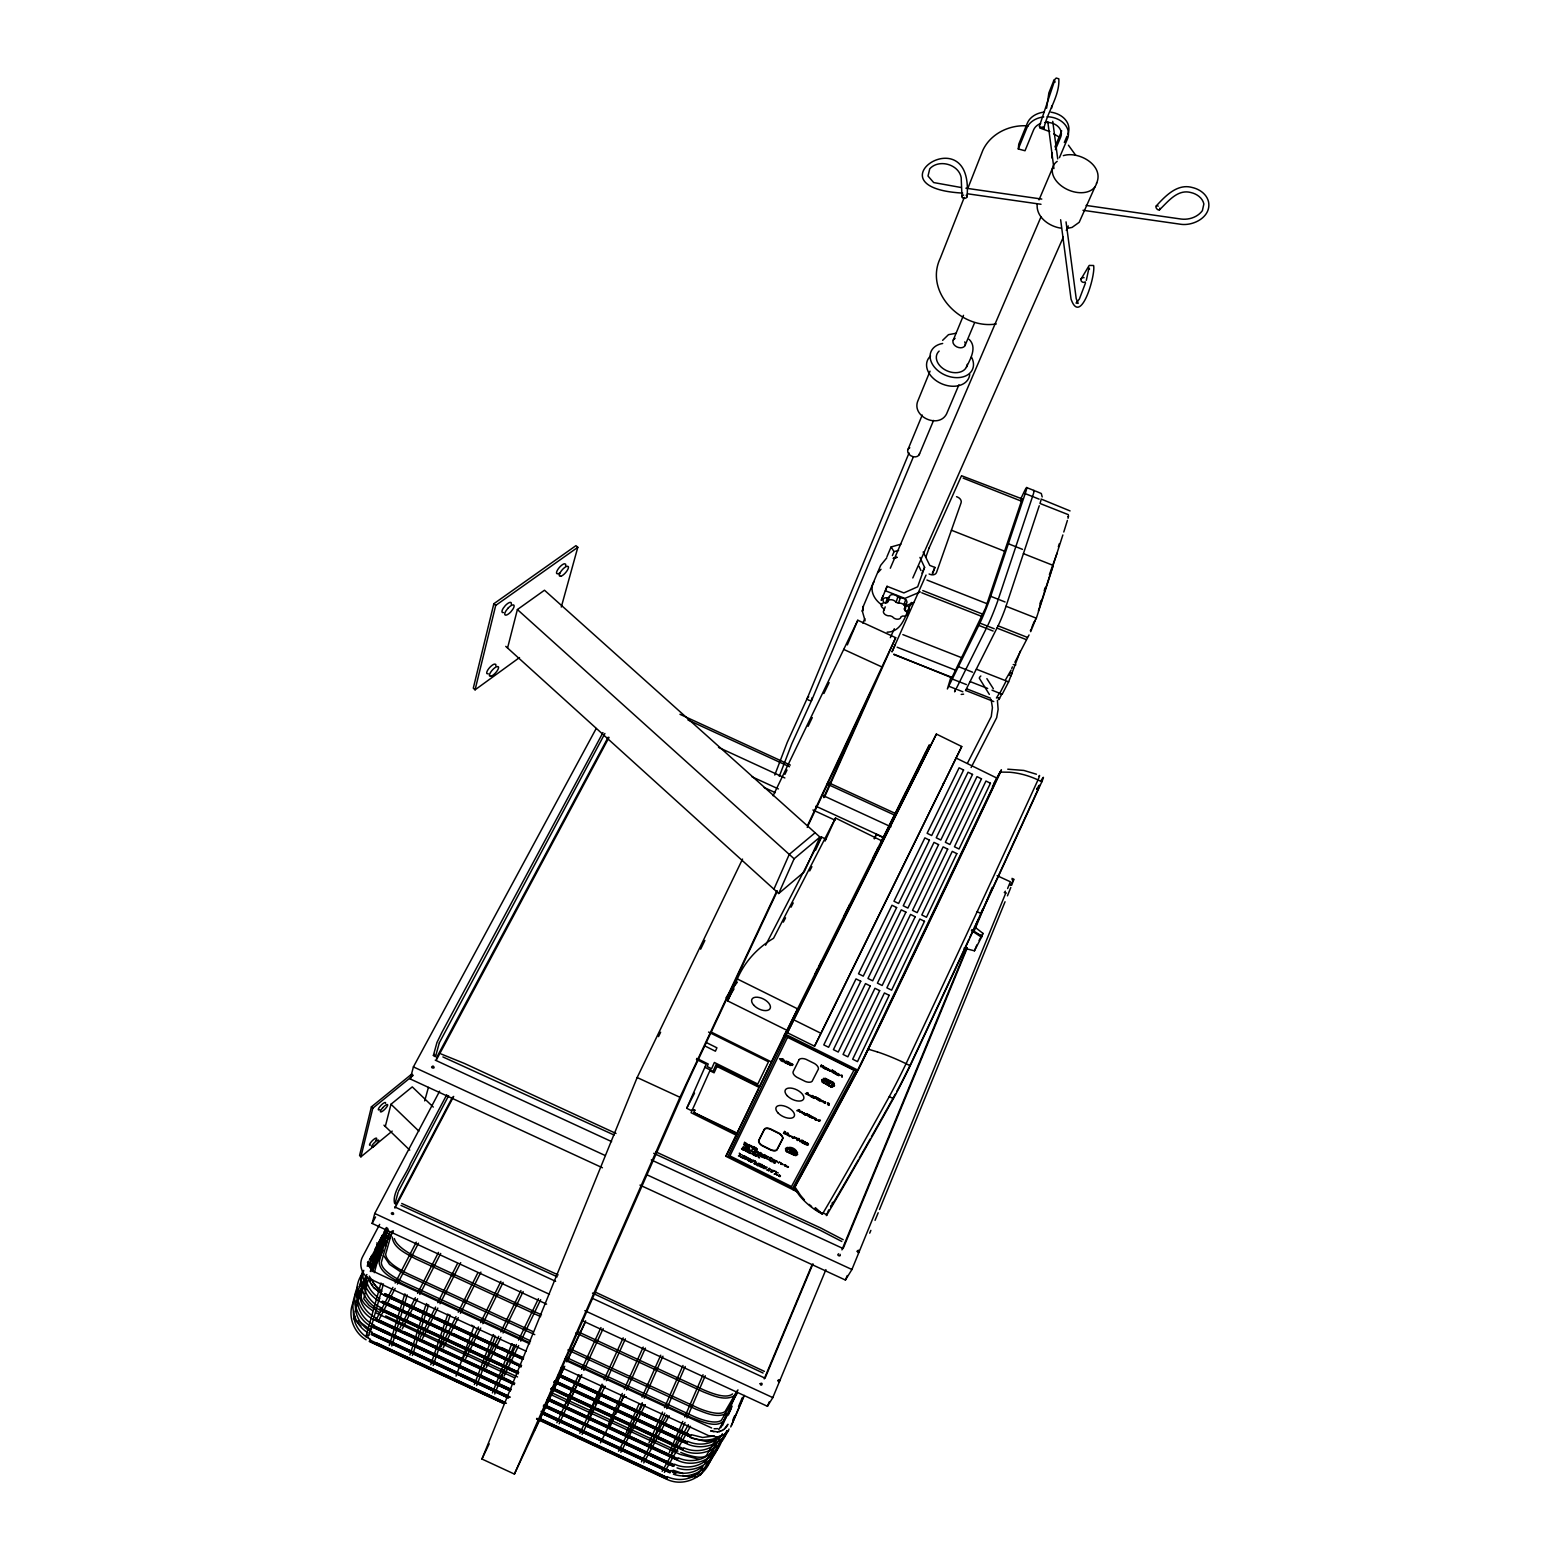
<?xml version="1.0" encoding="UTF-8"?>
<svg xmlns="http://www.w3.org/2000/svg" width="1560" height="1560" viewBox="0 0 1560 1560"><rect width="100%" height="100%" fill="white"/><g stroke="black" fill="none" stroke-linecap="round" stroke-linejoin="round"><path stroke-width="1.5" d="M761.533 1165.495L762.06 1164.774M823.309 1100.951C822.841 1102.433 819.975 1101.067 820.892 1099.761L821.593 1101.321L822.549 1100.58M605.046 1386.177L582.094 1434.4M965.542 690.417L993.759 701.551M743.788 1158.456L746.167 1158.573L745.29 1159.353M774.384 1170.604L773.545 1171.385L774.481 1171.053M787.429 1133.301L787.293 1135.407L788.385 1133.242L785.694 1133.808L784.543 1131.332L783.432 1133.496L785.07 1132.131L784.972 1134.256L787.351 1133.457M581.236 1375.159L559.163 1423.793M764.458 1158.124L764.419 1157.13L766.584 1158.671M834.327 1071.174L835.243 1071.778L833.099 1072.149L832.201 1070.121C829.276 1072.715 836.764 1071.759 832.572 1072.403M394.329 1238.543C396.357 1245.816 407.862 1252.953 416.169 1256.853L541.515 1314.846M578.663 1374.984L579.442 1376.329L581.139 1375.784M769.373 1159.938L768.885 1159.879M769.236 1168.401C771.361 1170.293 767.481 1167.933 769.782 1168.596M784.758 1165.262L784.797 1165.944M370.13 1280.233L370.481 1282.008M526.071 1351.174L370.13 1279.005C361.842 1275.397 358.332 1264.477 362.661 1256.619L379.685 1224.366M370.325 1271.517L377.754 1244.12L376.779 1242.891M367.263 1266.311L368.413 1261.26M812.506 1118.325C811.707 1116.082 815.509 1120.646 813.852 1117.428L812.916 1118.149C813.345 1114.367 810.303 1119.885 812.526 1117.096M511.738 1344.018L514.02 1345.071M825.942 1069.224L826.605 1067.957L827.229 1069.399C829.803 1067.605 825.883 1071.662 826.898 1068.424L826.41 1069.341M832.514 1072.519L832.553 1070.901M1037.205 204.107C1035.879 217.269 1049.646 226.785 1061.404 228.208M447.74 1314.437L450.04 1315.509M816.621 1120.178L815.626 1118.344L815.217 1119.807M823.251 1102.198L824.635 1101.594M748.722 1160.62L747.435 1159.821M830.408 1070.921L829.569 1069.516L829.355 1070.94M426.601 1303.555L426.816 1305.662L428.649 1304.842L412.386 1355.465M753.753 1163.623L754.845 1163.331M758.862 1165.222L758.569 1165.242M825.162 1103.408L825.708 1102.335M404.937 1293.903L405.113 1295.619L406.945 1295.522M754.63 1161.322L754.475 1161.635M380.971 1283.159L382.921 1284.718M1051.596 108.322L1051.713 106.041M1046.604 108.186L1048.866 92.917L1053.975 80.145M807.943 1145.274L808.45 1143.928M739.381 1156.486L740.2 1155.921M746.46 1150.715L745.426 1150.09M745.446 1148.628L746.889 1149.076L745.602 1148.043M745.777 1143.558L744.608 1142.408M750.067 1159.138L751.218 1160.113L750.399 1159.431M752.096 1146.756L752.875 1147.594L752.875 1146.444M825.883 1081.158L827.404 1084.219A11.856 6.201 26 0 0 829.12 1084.356L830.642 1082.465L826.234 1080.963M742.677 1148.589L742.755 1149.739L741.526 1148.589M746.323 1156.935L746.986 1157.696M763.737 1166.568L763.074 1165.534L764.303 1166.275M793.143 1064.7L791.837 1063.706M372.43 1279.571L373.23 1282.924L377.91 1288.306M762.703 1157.403L762.313 1157.072M776.178 1160.971L777.407 1161.342M778.264 1172.945L777.66 1172.515M769.841 1160.406L770.367 1161.03M392.243 1237.022C393.315 1248.312 406.614 1253.616 415.252 1258.647L540.657 1316.659M1051.869 157.97L1052.317 153.153M1040.637 123.493A14.235 11.115 2.4 0 0 1033.597 129.889L1025.017 150.755L1018.29 148.96L1018.778 144.144L1027.299 123.24A21.313 16.672 2.4 0 1 1044.225 112.086M742.248 1155.199L741.936 1154.731M745.407 1151.065L746.713 1151.611M752.291 1153.464L751.842 1153.328M752.037 1153.483L752.914 1154.01M824.499 1103.154L823.953 1101.945L825.259 1102.296M754.981 1152.411L755.547 1153.542L754.26 1153.093M756.249 1150.87L755.781 1150.597M755.898 1162.59L756.561 1162.024M763.464 1168.459L763.913 1168.108M763.698 1166.275L764.322 1166.159M1021.059 500.721L1022.171 498.849L985.471 608.225L951.834 677.781L893.861 654.167M602.959 732.576L441.948 1032.311L436.956 1042.47L433.387 1055.476L435.181 1056.647M777.426 1174.836L776.042 1174.407L777.445 1174.66M446.745 1094.769L410.339 1163.701C405.99 1175.265 391.287 1192.776 394.68 1203.638M355.914 1301.138C353.203 1313.812 360.925 1327.053 372.469 1332.357M357.825 1293.942C355.095 1306.656 362.798 1319.877 374.478 1325.298M744.1 1150.403L743.672 1149.739M747.649 1148.803L748.644 1149.622L746.518 1148.745M907.12 614.562A4.622 3.022 19.6 0 0 905.112 610.623L904.254 609.16L906.321 603.603A4.622 3.042 19.7 0 0 905.697 599.664A4.622 3.042 19.7 0 0 900.315 598.084L897.78 597.071A4.622 3.042 19.9 0 0 892.788 594.594A4.622 3.042 19.9 0 0 889.414 596.953L887.406 602.53L885.67 602.979A4.622 3.022 20 0 0 881.322 604.422A4.622 3.022 20 0 0 883.37 608.361L883.993 610.272A4.602 3.003 19.9 0 0 884.657 614.152A4.602 3.003 19.9 0 0 890.019 615.751L892.515 616.746A4.602 3.003 19.7 0 0 897.507 619.203A4.602 3.003 19.7 0 0 900.861 616.883L902.752 615.986A4.622 3.022 19.6 0 0 907.12 614.562L908.934 609.433M889.414 596.953L887.523 597.87A4.602 3.022 20 0 0 883.642 598.65A4.602 3.022 20 0 0 883.603 601.789M752.173 1151.085L751.725 1151.397M749.95 1150.442L749.229 1150.676M745.075 1156.721L745.524 1156.721M754.767 1151.144L755.625 1150.578M775.398 1162.765L774.442 1163.117L775.183 1162.473M776.392 1161.576L777.465 1162.005M776.471 1174.504L777.465 1174.875M782.944 1164.54L781.228 1164.287L782.048 1163.701M788.483 1166.919L787.663 1166.412M1042.197 496.938L1041.3 493.506L1035.255 490.99M740.591 1154.419L739.362 1153.132L739.635 1154.088M787.195 1167.231L787.956 1167.329M756.971 1148.959L755.82 1147.867L755.235 1149.057L756.639 1148.842M751.822 1160.679L752.875 1160.504L751.608 1160.074M762.782 1157.052L762.274 1156.954M925.918 556.94L929.175 547.833M751.861 1149.174L752.875 1149.194M750.867 1162.141L751.003 1161.478M751.198 1161.79L750.106 1161.654M822.861 1082.113L831.07 1087.067L833.625 1082.64L825.162 1078.253L822.666 1082.484M757.926 1154.517L757.556 1154.81M761.3 1154.186L760.968 1153.347M760.305 1166.236L759.525 1166.51M996.411 698.002L999.297 693.4L1002.222 694.181L1008.618 681.876L1020.337 651.085M766.916 1170.234L768.066 1170.254L767.111 1169.376M801.957 1113.021L800.631 1111.734M788.307 1063.257C785.109 1063.706 790.12 1065.499 789.341 1062.516M743.32 1147.633L743.535 1147.77M773.545 1159.957L772.765 1158.983L772.57 1159.957M770.816 1169.824L771.4 1169.785M741.838 1157.54L743.867 1157.774L742.579 1158.007M411.84 1074.001L371.397 1106.859L359.56 1155.531L360.906 1156.837L392.184 1131.117M561.288 607.035L577.804 547.307L575.952 545.649L493.837 603.74L473.284 688.194L475.078 689.832L519.519 657.559M748.858 1159.178L748.566 1158.222L749.619 1159.372M954.856 690.066L954.642 691.841L987.46 626.087A20.377 1.326 -68.2 0 0 998.283 599.293L1032.544 496.529A19.91 1.248 -68.1 0 0 1033.5 490.912M360.906 1156.837L372.801 1108.224L413.224 1075.347M475.078 689.832L495.709 605.417L577.804 547.307M747.006 1151.26L748.137 1152.04M749.249 1151.865L748.8 1152.762M754.494 1155.004L753.226 1154.127L754.533 1154.731M771.361 1172.087C770.25 1171.638 770.406 1171.385 770.698 1171.404M385.3 1126.476L390.994 1104.246L412.269 1086.891L433.29 1107.073M507.566 648.005L517.393 609.55L544.479 590.226L819.956 837.096L804.141 871.981L778.693 893.509L505.752 646.367M756.171 1164.715L757.204 1165.183M929.136 547.931L961.37 476.034M775.554 1173.861L774.15 1174.153L775.808 1173.705M762.703 1155.082L763.269 1155.004M748.39 1158.865L747.903 1157.871M780 1175.753C778.499 1177.82 782.048 1175.831 779.493 1175.265M1040.949 500.311L1039.994 503.47L1068.366 514.683M546.605 1304.14L372.138 1223.43L374.751 1213.485L439.627 1091.162M602.413 1167.757L410.221 1078.954L413.4 1066.903L596.193 728.52M774.481 1160.055L775.73 1161.088M772.024 1170.663L772.863 1170.117M356.499 1297.549L363.753 1270.347M741.097 1157.383L742.131 1157.266L740.864 1157.208M355.115 1311.59L363.012 1282.164M742.969 1155.57L743.808 1156.272M895.381 644.26L891.989 651.924L926.035 575.094M362.524 1291.621C357.805 1299.909 366.834 1306.578 372.645 1310.771M363.753 1287.039L364.981 1282.476M529.6 1343.764L372.879 1271.147L369.213 1266.525L372.372 1255.059M765.121 1168.888L765.082 1168.498M367.848 1280.662L363.773 1298.837L369.057 1305.349L379.723 1312.818M372.723 1269.899L382.161 1235.325M772.57 1161.674L771.186 1161.596L771.791 1160.426M374.322 1272.668L386.334 1228.909M753.032 1151.806L753.967 1152.567L753.324 1151.592M688.272 1424.943L688.525 1426.698L690.319 1426.581M765.453 1156.447L765.472 1155.472M395.187 1202.877L398.151 1192.152M435.727 1055.847L439.315 1042.84M388.05 1229.65L379.08 1262.177C380.289 1273.447 393.627 1278.712 402.324 1283.763L529.717 1342.712M757.809 1156.213L757.536 1155.979M776.217 1172.691L775.671 1171.209L776.646 1172.652M424.69 1100.892L428.415 1087.398M385.418 1246.752L389.298 1232.771M389.649 1232.458L381.284 1262.625C381.693 1270.522 394.797 1277.679 403.24 1281.969L530.575 1340.898M643.754 1462.909L669.103 1415.778M362.564 1271.595C357.026 1286.376 365.625 1303.536 379.645 1309.854L518.135 1373.794M359.775 1286.688L360.789 1283.042M392.184 1230.918L385.671 1254.201C386.334 1262.449 399.282 1269.274 407.55 1273.564L533.403 1331.792M666.803 1415.037L667.349 1416.967L669.025 1416.421M380.874 1283.451L366.385 1334.892L366.444 1337.037L368.491 1337.329M368.881 1335.36L383.448 1283.958M1068.054 518.271L1068.561 515.892L1067.937 516.652M620.822 1452.302L645.274 1404.76M624.195 1395.322L624.721 1397.253L626.399 1396.688M999.063 698.042L998.771 699.699L1001.696 694.356M602.979 1385.221L602.979 1387.191L604.948 1386.821M747.025 1147.302L747.552 1146.444M748.39 1150.013L747.376 1149.759M1086.306 280.39L1088.977 267.872L1089.562 269.1M389.279 1345.48L404.644 1294.468M391.774 1345.968L407.238 1294.956M761.202 1166.938L761.826 1167.133M1067.391 520.435L1063.784 532.018M748.78 1160.269L748.878 1161.245L749.404 1160.192M1062.867 534.963L1038.394 610.876M409.909 1354.996L426.075 1304.335M768.592 1157.208L768.534 1156.915M1058.343 546.78L1059.318 543.718M1049.392 574.645L1057.056 553.234M1034.943 621.309L1035.255 620.315L1030.712 631.683M1036.132 618.93L1053.058 566.202M493.486 1334.561L493.428 1336.491L495.436 1336.12L476.677 1385.611M1044.186 590.752L1045.239 587.535M471.627 1325.142L473.577 1326.721M1039.896 603.895L1040.988 600.581M778.596 1162.668L779.707 1162.063L778.342 1162.863M965.582 690.475L998.088 625.833A14.918 1.034 -68.2 0 0 1006.024 606.255L1039.253 505.752M1085.526 282.867L1079.364 299.072L1076.049 303.069L1078.194 303.361L1076.224 298.74L1066.046 221.871M1013.24 664.579L1015.892 664.852M1035.001 621.094L1036.132 617.663M950.957 677.079L947.368 688.974L979.914 623.103A20.377 1.268 -68.3 0 0 990.717 596.31L1025.193 493.623A19.91 1.19 -68.2 0 0 1023.847 492.414L1020.708 499.063M430.755 1364.727L447.837 1314.144M433.154 1365.487L450.216 1315.236M368.472 1261.787L367.458 1262.547M377.754 1244.12L376.74 1244.88M746.596 1157.579L747.065 1157.422M1033.968 621.797L1033.344 623.551M822.725 1213.076L823.115 1212.919A1233.336 34.086 -63.2 0 0 889.278 1096.582A37.498 1.365 -63.7 0 0 906.067 1063.706A1521.137 35.1 -64 0 0 967.551 932.392L986.583 891.442A1524.549 35.197 -64 0 0 1037.985 779.922A35.061 1.19 -63.5 0 0 1038.921 776.139M754.26 1152.45L754.981 1153.328M762.996 1157.501L763.951 1157.111L762.801 1156.876M932.568 574.06L934.908 567.431L929.779 565.402L923.169 551.967M759.369 1163.76L757.75 1163.604L759.076 1163.272M919.951 557.408L924.592 567.352L917.67 586.794L903.864 592.917L887.055 586.307L881.264 600.405L882.901 595.94M904.488 608.712A4.622 3.042 19.7 0 0 903.864 604.792L905.697 599.683M905.112 610.623L906.321 603.603M456.046 1376.096L474.006 1326.254M887.562 602.082A4.641 3.042 19.9 0 1 890.916 599.703A4.641 3.042 19.9 0 1 895.928 602.199L898.462 603.193L900.295 598.084M896.064 602.375L897.78 597.071M760.87 1164.247L759.856 1163.858M786.688 1166.061L785.694 1165.905M885.67 602.979L887.523 597.87M883.993 610.272L885.222 606.859M887.055 586.307L885.417 590.772L904.858 598.416L920.361 591.903M1053.546 80.808L1056.198 78.039L1058.811 78.799C1059.962 95.706 1047.208 112.028 1044.01 128.134L1039.292 126.535L1054.619 80.633L1054.95 82.309M474.377 1384.539L493.058 1335.028M774.774 775.027L787.234 742.404L807.437 697.866L909.07 452.927M779.279 776.353L791.778 743.847L812.077 699.387L913.361 456.865M1012.381 666.88L1011.738 668.538M1032.993 624.507L1031.842 627.374M1011.679 885.222L1013.863 879.236L1011.991 878.377M433.387 1055.476L434.558 1054.443M755.586 1155.024L754.923 1155.784M492.453 1392.904L511.817 1343.706M964.236 197.457L940.309 258.16C923.929 292.227 961.779 329.901 996.274 323.934M967.785 188.468L982.858 150.248C990.717 133.399 1010.022 124.312 1028.138 125.931M494.735 1393.977L514.215 1344.817M1010.802 887.484L1007.467 895.83M564.74 1366.248L514.41 1474.083L481.942 1459.029L637.163 1077.531L742.541 859.092M755.508 1150.812L755.137 1150.519M1018.29 148.96L1026.812 128.056A21.352 16.672 2.4 0 1 1043.757 116.922M639.971 1185.112L845.423 1280.038L851.916 1269.508L1005.771 893.061M1007.604 888.537L1010.373 881.79L997.113 875.667M879.528 1209.487L1005.049 901.758M930.033 371.163L918.06 400.413C910.806 416.383 938.691 429.331 946.588 413.868L958.932 384.774M790.803 1136.245C790.491 1136.909 788.541 1133.652 788.404 1135.738M845.423 1280.038L847.255 1275.534M809.582 1095.744C812.643 1097.051 809.133 1093.755 809.094 1095.451M878.183 1212.763L875.062 1220.349M907.998 449.416L922.233 415.058M953.258 340.08L963.495 315.334M784.192 1165.301L785.031 1164.735M841.913 1249.891L966.81 947.505M975.136 927.342L978.841 918.372M980.694 913.887L982.547 909.422M967.239 947.973L843.141 1248.565L651.3 1159.938M974.649 930.033L992.238 887.406M581.938 1320.481L767.442 1406.301L769.294 1401.796M767.442 1406.301L772.804 1397.604L825.903 1269.645M830.563 1206.777L831.188 1205.334M919.191 454.701L933.582 420.401M964.996 345.598L974.415 323.154M1096.524 183.397C1104.617 165.516 1078.74 150.676 1063.335 155.649M764.225 1378.903L812.077 1264.653M812.955 1263.795L765.063 1378.182L593.112 1298.661M1054.95 146.913L1061.092 132.366A14.216 11.115 2.4 0 0 1061.619 130.669M762.645 1165.924L762.06 1165.437M727.018 1431.105C722.046 1449.454 699.562 1458.444 682.851 1450.196M732.829 1420.049L734.721 1415.583M738.504 1406.632L742.267 1397.682M730.724 1426.99L743.964 1395.615M744.393 1395.42L731.445 1425.469M1055.379 149.643L1060.663 137.182A14.235 11.115 2.4 0 0 1044.888 122.48M847.333 644.884L857.785 620.256L895.693 637.689L824.382 797.472M966.4 367.204C970.261 359.209 977.476 347.315 969.091 339.339M715.163 1441.108L717.054 1436.643M720.837 1427.692L726.531 1414.296M730.314 1405.365L735.053 1394.192M710.385 1454.915L713.232 1448.187M737.958 1389.862L722.456 1425.587M716.995 1441.869L711.75 1453.667M728.344 1415.076L732.127 1406.145M711.731 1455.636C707.908 1475.662 684.938 1488.337 666.393 1479.094L536.562 1418.937M714.538 1451.561C710.385 1469.266 690.573 1480.421 673.393 1474.18M719.277 1443C715.494 1461.681 695.312 1474.59 677.02 1467.882M722.183 1438.788C717.795 1458.112 694.883 1468.935 677.196 1460.14L547.209 1399.924M869.7 1233.16L870.87 1230.391M886.957 556.706L891.091 546.975L900.88 544.187M1039.019 199.875L1052.513 168.129M1064.31 142.486L1066.962 136.246M1059.454 157.677L1067.41 138.996A21.352 16.672 2.4 0 0 1047.111 116.766M862.894 623.123L864.806 618.637M892.378 555.575L894.036 551.675L898.579 550.368M1011.075 670.137L1005.147 680.492L976.423 669.221M890.311 568.23L1041.085 216.665M669.298 1452.535L682.792 1421.394M684.723 1416.948L703.033 1374.711M671.56 1453.588L685.035 1422.447M686.966 1418.001L705.256 1375.725M827.346 1212.939L826.371 1215.611L826.917 1214.811A1233.394 35.587 -63.2 0 0 893.392 1098.63A37.518 1.423 -63.7 0 0 910.201 1065.753A1521.195 36.66 -64 0 0 971.548 934.381L990.542 893.392A1524.608 36.758 -64 0 0 1041.807 781.813L1037.985 779.922A67.626 53.957 23.2 0 0 1009.788 772.239L1000.564 772.083L991.322 791.661A1512.712 21.587 -63.9 0 1 948.987 880.932L929.74 921.336A1509.339 21.528 -63.9 0 1 880.698 1023.945L858.058 1070.024A1219.9 20.826 -63.4 0 1 794.957 1186.946L794.255 1188.233L799.715 1195.876A67.255 60.606 31.5 0 0 822.413 1214.109L823.115 1212.919L826.917 1214.811M788.502 1134.958L789.672 1136.421M357.786 1286.376C349.83 1301.371 358.215 1320.871 373.288 1327.521M353.983 1300.728C346.788 1314.378 353.087 1332.142 366.073 1339.787M514.41 1474.083L679.965 1097.284L776.841 890.916M716.937 1066.455L759.174 1087.418L787.215 1030.438L727.662 1000.915L737.295 978.958A119.281 100.347 27.6 0 1 773.545 938.301L835.536 818.044L881.634 840.782M648.882 1443.137L662.532 1412.073M664.482 1407.627L682.987 1365.468M651.163 1444.189L664.774 1413.106M666.725 1408.68L685.21 1366.501M773.916 889.181L789.262 854.392L815.12 832.748M912.795 577.96L1063.354 237.081M1066.299 230.412L1068.269 225.947M890.35 637.65L894.309 628.739M694.883 1110.174L692.328 1109.881L694.883 1110.174L693.791 1112.495L736.749 1133.867L736.125 1135.134L691.08 1112.709L691.899 1110.876L686.712 1108.283L706.192 1064.271L696.423 1059.415M778.693 893.509L794.118 858.78L819.956 837.096M922.018 573.144L924.592 567.352M1095.101 186.615L1079.188 222.32L1072.071 227.409L1067.021 228.403M823.719 797.569L871.124 691.255L807.242 827.404M911.313 602.452C905.95 613.353 902.811 631.937 887.152 632.17M626.242 1432.646L639.054 1403.883M642.018 1397.233L660.738 1355.192M628.505 1433.698L642.291 1402.694M644.26 1398.267L662.961 1356.206M692.328 1109.881L710.249 1069.906M1000.564 772.083L1001.422 769.821L999.472 773.175A2382.412 62.614 -64.5 0 0 994.071 783.237M932.314 573.202L934.908 567.431M709.839 1070.706L714.09 1072.812L717.346 1065.656M610.642 1425.43L613.626 1418.801M615.615 1414.374L624.566 1394.504M626.554 1390.077L645.431 1348.093M815.529 850.278L821.515 837.038L825.864 839.183M608.38 1424.378L622.323 1393.45M624.312 1389.043L643.207 1347.079M825.084 841.054L835.536 818.044M556.881 1422.739L578.76 1374.692M588.003 1414.978L602.062 1384.129M604.071 1379.722L623.181 1337.837M590.265 1416.031L593.268 1409.421M595.276 1405.014L599.293 1396.2M606.333 1380.756L625.404 1338.87M1031.062 629.187L1030.322 630.747M827.775 1212.022L828.769 1209.838M439.374 1042.685L604.909 733.473M942.63 340.334L948.48 334.659L956.163 333.255M567.625 1405.56L581.841 1374.769M583.869 1370.362L603.174 1328.593M565.364 1404.507L574.509 1384.715M581.626 1369.329L600.951 1327.56M832.045 1203.423L832.553 1202.331M969.989 937.033L978.354 918.996M979.29 916.987L988.377 897.39A1493.583 36.212 -64 0 0 1038.082 789.243A33.657 1.19 -63.5 0 0 1039.545 785.362M564.076 1366.95L534.319 1430.696L687.726 1082.133L777.367 891.091M567.158 1360.359L585.624 1320.793M566.807 1361.841L585.351 1322.1M807.749 825.045L895.693 637.689M976.872 944.97L974.434 950.82L964.021 948.149M971.763 929.838L981.962 936.215L974.434 950.82M481.942 1459.029L489.197 1443.799M795.015 1186.829L795.99 1184.781M579.793 1433.347L602.569 1385.709M798.076 1180.394L801.236 1173.822M501.735 1375.043L516.418 1344.486M518.524 1340.118L538.453 1298.641M503.997 1376.096L518.661 1345.539M520.767 1341.171L540.676 1299.675M874.38 838.597L876.428 834.327L883.954 838.032M817.966 1120.606L820.248 1120.821M834.23 1086.228L833.625 1085.058L834.581 1085.526M818.434 1119.846L819.37 1120.567M818.942 1120.704L818.766 1121.23M828.847 1103.856L827.619 1102.978M841.113 1075.581L841.113 1075.581A2.379 1.248 25.8 0 0 842.049 1075.737L842.108 1075.601A2.379 1.248 25.8 0 1 841.191 1075.464M841.269 1075.288A1.97 1.034 25.8 0 0 842.185 1075.386L842.01 1077.238L842.108 1075.601M828.789 1105.416L827.443 1103.992M773.117 795.756L857.785 620.256M658.515 1036.601L660.621 1032.233M700.635 949.201L704.867 940.446M784.914 774.384L787.02 770.016M808.08 726.317L812.292 717.581M823.875 693.557L829.14 682.617M833.176 1070.589L832.201 1070.121M799.909 1140.887L798.779 1138.41L797.648 1140.555L799.305 1139.209L799.968 1141.706L801.664 1140.379L801.508 1142.486L802.639 1140.321L799.987 1140.73M811.258 1117.447L809.874 1116.745M811.746 1116.375L809.913 1115.478L809.211 1116.823L811.2 1117.545M827.404 1084.219L827.58 1083.849A11.856 6.201 26 0 0 829.296 1083.986L830.642 1083.01L828.282 1082.543M819.76 1100.912L817.869 1099.976L818.591 1098.611L820.267 1099.839M818.707 1099.566L820.423 1099.527L818.591 1098.611M794.216 1155.141L796.146 1151.319L789.009 1147.751L795.971 1151.67L793.942 1155.141L786.962 1151.572L788.99 1148.16M833.761 1073.144L834.522 1071.701M795.23 1155.414L796.926 1152.177M835.633 1073.767L836.14 1072.812L835.633 1073.767C839.67 1075.21 832.923 1074.313 835.75 1072.344L837.076 1074.04M803.556 1142.056C809.211 1143.987 799.13 1139.092 805.564 1142.427M797.394 1154.888L796.828 1153.776L797.725 1154.224M830.739 1086.618L823.466 1082.543L830.739 1086.618L832.806 1082.289L824.577 1078.837M831.909 1086.832L833.761 1083.303M838.558 1075.483L837.389 1074.781L838.812 1075.464M804.784 1144.065L802.327 1142.837L803.225 1141.101M804.921 1143.792L803.108 1142.895L803.751 1141.706L804.98 1143.265L805.623 1142.29M807.788 1143.382L806.188 1142.739L807.983 1143.656M398.619 1191.099L448.636 1095.647M797.608 1191.996L725.868 1156.292L784.914 1033.968L857.844 1070.14L996.957 778.128L955.558 757.77M758.55 1088.744L737.139 1133.087L693.791 1112.495M784.543 1034.904L783.685 1036.678L929.389 744.9L896.883 811.902M785.207 1033.539L786.201 1031.492M787.215 1030.438L797.628 1008.871L737.295 978.958M814.905 974.24L815.783 972.426M816.426 971.061L817.44 968.975M818.766 966.517L819.643 964.684M820.307 963.319L821.301 961.233M787.41 1032.759L793.708 1019.792A2348.6 6.786 -63.6 0 1 936.39 734.058L961.74 746.518A2349.243 6.24 -63.7 0 1 821.048 1033.344L814.554 1046.214L787.41 1032.759L936.39 734.058M843.862 916.305L844.759 914.452M845.423 913.068L846.456 910.942M847.021 909.967L847.918 908.115M848.601 906.731L849.615 904.605M872.859 858.253L873.775 856.381M874.458 854.977L876.018 851.877M876.7 850.473L877.753 848.308M787.878 1147.633L786.201 1150.89M780.8 1163.078L780.8 1164.072L780.995 1162.688M812.76 1096.641L813.248 1097.694L812.76 1096.641C815.724 1096.894 810.245 1094.184 812.175 1096.349L811.024 1096.582L812.175 1096.349M786.454 1151.67L794.995 1155.063M793.163 1138.293C790.842 1137.201 791.447 1134.686 793.299 1138.04M804.707 1114.445L806.227 1113.781L804.98 1114.737C799.948 1112.904 805.954 1111.987 804.18 1113.528L804.667 1114.542L804.219 1113.43M794.02 1137.181C798.31 1137.415 794.099 1140.067 794.216 1136.811M804.98 1114.737L806.267 1113.684M821.633 1079.929L822.939 1079.715L821.788 1079.598M814.495 1096.738L813.248 1097.694M821.827 1081.782L823.68 1078.272M828.106 1068.697L828.126 1070.316L828.243 1069.087M806.949 1113.567L806.072 1115.283L807.573 1113.879M815.587 1096.68L814.671 1098.415L816.212 1096.992M807.066 1114.893L808.431 1115.244L807.125 1114.776M796.867 1138.274L796.692 1140.048L796.926 1138.156M825.454 1079.111L832.786 1082.776M779.161 1174.992L779.025 1176.142M808.821 1114.503L807.924 1116.199L809.445 1114.815M817.128 1098.24L815.743 1097.909M817.459 1097.616L816.562 1099.351L818.103 1097.928M791.7 1151.397L789.672 1149.701L791.076 1152.567A11.329 5.675 26.1 0 0 792.714 1152.723C797.16 1151.885 787.995 1148.55 789.984 1151.358M785.577 1165.086L785.441 1166.392L785.616 1165.008M483.892 1366.794L498.712 1336.296M500.818 1331.928L520.923 1290.549M486.154 1367.847L500.955 1337.329M503.061 1332.981L523.146 1291.563M894.816 814.866L882.628 839.982L908.31 788.19L907.374 790.14M895.771 812.916L896.707 810.947M897.663 808.977L898.618 807.008M899.593 805.038L900.549 803.049M901.27 801.431L902.48 799.071M902.889 798.096L904.371 795.171M905.053 793.748L906.126 791.544M892.495 820.794L893.412 818.902M898.014 809.425L898.95 807.514M899.867 805.584L900.803 803.673M901.739 801.742L902.675 799.832M905.483 794.02L906.418 792.07M909.265 786.221L910.221 784.27M911.176 782.301L912.132 780.332M913.087 778.362L914.043 776.392M914.999 774.404L915.974 772.434M916.929 770.445L917.904 768.456M918.859 766.447L919.834 764.458M921.784 760.442L880.913 842.575M922.759 758.433L923.695 756.502M924.456 754.942L925.529 752.719M917.417 772.395L918.587 769.996M772.473 1159.587L773.818 1160.484M805.408 1093.658C812.214 1096.368 803.517 1092.663 807.475 1092.644M769.49 1170.195L769.041 1169.942M773.663 1161.459L773.526 1162.746L774.13 1161.576M774.248 1160.562L775.242 1160.971M798.934 1109.589L796.828 1110.681L799.188 1110.915M820.579 1066.611L821.515 1064.817L821.301 1066.806M808.509 1095.354L808.139 1092.975M774.423 1160.874L775.768 1160.562M800.923 1111.188L801.06 1112.065M771.888 1171.813L772.57 1172.126M822.49 1067.567L823.426 1065.753L823.212 1067.742M823.075 1066.416L821.672 1066.065L823.017 1066.553M802.347 1111.89L802.425 1112.846M823.875 1068.093C827.931 1071.272 821.008 1065.168 826.117 1067.84M785.362 1148.862L786.611 1148.667L785.694 1148.199M824.831 1067.332L824.382 1068.21L826.02 1068.034M767.383 1159.119L767.929 1158.865M765.96 1167.933L767.149 1167.309L764.79 1167.016M768.553 1159.353L768.475 1159.451M769.977 1157.715L769.996 1158.709L770.172 1157.325M770.503 1161.069L770.308 1160.055M771.42 1157.929L770.952 1159.061M771.771 1158.085L770.016 1157.617M785.655 1132.092L785.694 1133.808M773.467 1160.172L773.76 1160.582M465.796 1358.448L480.733 1328.008M482.859 1323.66L503.139 1282.359M782.672 1061.444L783.568 1059.591L785.109 1061.892M783.256 1061.912L783.919 1060.566L785.46 1062.847L783.919 1060.566M739.206 1155.433L738.426 1155.94M743.438 1146.678L742.579 1147.614M745.719 1144.084L744.081 1143.499L744.666 1142.31M759.369 1154.81L759.252 1154.244M755.781 1163.351L755.235 1164.403L756.151 1163.546M758.842 1156.779L759.525 1157.89L758.589 1157.13M760.675 1155.258L760.89 1156.467L761.65 1155.745M814.554 1046.214L961.74 746.518M762.489 1154.907L763.152 1155.317M759.135 1165.632L757.438 1165.729L758.297 1164.949M759.856 1164.579L759.759 1164.15M764.498 1154.965L764.517 1155.979L764.692 1154.576M764.419 1157.13L764.4 1158.222M463.534 1357.395L478.491 1326.975M480.616 1322.626L500.916 1281.325M744.958 1145.488C746.129 1145.41 742.813 1144.553 744.413 1144.845M744.666 1143.46L745.758 1143.343M785.031 1062.028L786.298 1061.131L785.401 1062.984M743.067 1149.896L743.535 1150.013M744.568 1147.244L744.12 1148.121L745.192 1147.653M786.142 1063.354L787.137 1061.365L788.483 1062.204M788.639 1062.672C787.508 1061.073 786.142 1063.978 788.249 1063.822M755.001 1148.589C752.349 1149.739 753.304 1144.884 755.313 1147.848L754.124 1147.263M754.143 1154.653L752.953 1154.537L754.358 1155.336M756.191 1148.277L757.224 1150.052L756.23 1148.998M755.332 1151.046L756.366 1151.806M756.99 1151.397L757.497 1152.489L756.288 1150.793M752.057 1161.947L752.602 1162.122M753.441 1161.4L753.5 1160.172L754.533 1161.225M756.191 1156.311L756.697 1155.317M758.979 1152.86L758.179 1151.728L758.043 1153.015M755.176 1161.108L755.059 1162.278L755.216 1161.03M755.391 1163.175L754.865 1164.228L754.65 1163.233M759.135 1154.341L759.057 1155.433M758.413 1157.462L758.803 1157.403M759.018 1155.531L759.642 1155.063M742.755 1157.305L742.521 1158.046M747.844 1146.931L747.182 1146.892M748.585 1145.644L749.131 1144.553L750.067 1146.034C751.783 1143.695 749.736 1148.647 749.365 1145.138L747.825 1145.371M743.905 1156.721L744.822 1155.862L743.944 1156.642M748.956 1146.756L747.962 1147.731L748.917 1146.853M749.424 1148.472L748.508 1147.692L749.483 1148.394M790.433 1065.48L792.032 1064.369M744.822 1158.573L745.036 1158.378M749.385 1150.071L749.755 1150.676M752.134 1146.678L753.09 1147.146M749.404 1153.035L749.99 1151.865L749.873 1153.171M750.867 1150.5L752.232 1151.378M746.986 1159.587L747.123 1159.743M752.953 1149.037C752.583 1150.578 754.845 1148.531 752.563 1149.252M744.12 1144.572L745.817 1146.678L745.797 1145.664M740.356 1154.088L740.63 1155.082M743.788 1149.408L744.803 1149.915M745.251 1145.508L746.362 1145.586M747.142 1144.377C746.752 1145.488 746.831 1142.232 748.312 1145.605M789.711 1065.129L790.706 1063.14L792.265 1065.265M749.385 1151.592L749.19 1152.801M440.915 1346.943L456.027 1316.581M458.191 1312.253L477.633 1273.213M443.177 1347.976L458.269 1317.615M460.434 1313.286L480.928 1272.082M600.444 1442.863L624.019 1395.596M750.438 1153.562L750.614 1152.528M749.58 1158.553L749.268 1159.646M881.497 842.634L896.161 813.228M725.868 1156.292L737.568 1132.833M422.584 1338.363L437.834 1308.079M439.998 1303.751L460.707 1262.644M874.224 838.715L876.428 834.327M755.722 1156.194L756.327 1155.024M942.747 784.875L943.956 782.496M420.322 1337.329L435.591 1307.046M437.755 1302.717L457.392 1263.775M762.469 1155.784L761.436 1156.74L761.748 1155.394M402.226 1328.983L417.612 1298.758M419.815 1294.449L440.7 1253.44M761.923 1164.384L761.202 1165.32M729.066 1428.999C722.338 1444.872 701.649 1450.937 686.575 1443.663L554.053 1382.277M399.965 1327.93L415.369 1297.725M417.573 1293.415L438.477 1252.407M979.075 940.485L982.975 933.407L974.532 926.776M967.59 762.938L991.263 716.567L992.413 707.635L991.146 699.562M764.751 1167.094L765.999 1167.855M379.606 1318.512L395.168 1288.385M397.39 1284.075L418.49 1243.164M686.712 1108.283L694.492 1093.209M783.334 922.116L785.538 917.846M791.017 907.179L793.221 902.928M809.698 870.928L811.902 866.658M768.631 1170.019L768.573 1171.053L769.197 1170.019M377.344 1317.478L392.925 1287.331M395.148 1283.022L416.267 1242.13M765.609 945.224L821.515 837.038M1014.878 662.279L1029.034 634.959M971.12 767.52L996.664 717.697L998.127 709.371L997.405 700.323M618.52 1451.248L642.817 1404.293M802.386 1111.793L801.041 1112.28M825.552 1069.029L826.176 1067.742L824.558 1067.879L825.806 1068.249M785.596 1150.578L787.293 1147.341M786.396 1151.241C786.182 1142.622 802.074 1150.5 794.82 1155.433M822.471 1082.094L824.304 1078.584M823.29 1082.815L825.396 1078.76M362.388 1283.081L366.892 1274.501M370.266 1268.065L387.153 1235.871M378.768 1253.44L381.03 1249.15M359.327 1292.421L367.244 1277.347M370.636 1270.873L386.451 1240.688M356.304 1301.722L366.424 1282.379M372.06 1271.634L383.311 1250.145M388.927 1239.4L393.432 1230.801M395.831 1204.749L452.439 1097.207M394.914 1208.083L453.687 1096.388M369.447 1259.837L371.709 1255.546M375.082 1249.092L381.849 1236.222M384.111 1231.932L386.373 1227.622M363.11 1272.629C350.902 1288.15 357.162 1312.701 375.316 1320.403L514.157 1384.637M369.876 1259.739L386.822 1227.505M368.589 1265.121L387.835 1228.461M372.255 1260.714L388.069 1230.567M358.137 1289.281C348.094 1303.361 353.184 1324.323 368.043 1332.805M370.578 1265.57L372.84 1261.26M379.626 1248.312L384.169 1239.693M778.986 1176.221L779.532 1175.187M819.917 1100.287L818.825 1099.351M834.366 1073.436L835.302 1071.662M836.92 1074.684L835.867 1073.319M837.35 1074.879L838.071 1073.495L839.105 1074.294M372.138 1223.43L375.55 1216.976M795.853 1155.726L797.511 1152.469M832.553 1087.144L834.385 1083.615M992.433 786.688L1000.253 771.908L990.327 792.948A1459.107 21.002 -63.9 0 1 860.905 1064.447L793.26 1189.832M804.98 1143.265L803.419 1142.329M806.247 1142.602L805.331 1144.338L807.222 1145.079M436.371 1057.992L608.185 737.217M436.41 1059.903L609.063 737.392M410.221 1078.954L412.523 1074.684M641.452 1461.856L666.627 1415.31M372.645 1326.293L369.895 1331.09M662.123 1471.372L688.096 1425.197M664.404 1472.445L690.475 1426.308M1081.002 279.142L1089.212 265.415L1093.599 265.512C1095.822 274.774 1080.651 326.995 1071.037 299.052L1060.644 219.745M1010.373 885.436L1013.669 879.742L1011.991 879.684M737.236 1390.799L725.088 1411.527C719.511 1415.934 705.003 1411.196 696.793 1407.393L570.941 1349.166M737.12 1393.47L721.383 1420.263C715.786 1424.631 701.259 1419.873 693.05 1416.09L565.715 1357.161M789.614 1136.538L790.861 1136.129M725.849 1417.104C720.213 1430.871 701.785 1421.277 692.25 1417.942L564.856 1358.974M718.712 1429.701L730.762 1409.304M830.758 1207.147L835.048 1199.894A1170.293 34.125 -63.2 0 0 858.234 1159.957M717.132 1437.442L706.368 1455.617C701.512 1459.516 688.35 1455.617 680.784 1452.418M709.625 1454.563L713.212 1448.519M702.507 1467.238L698.899 1473.284M704.983 1463.065L722.377 1433.815M726.999 1430.637L700.693 1474.707L696.267 1476.988M645.197 1405.385L642.72 1404.917M826.157 1080.768L827.58 1083.849M823.115 1212.919L822.627 1213.66A67.918 67.08 47.8 0 1 814.242 1208.454M747.649 1160.192L748.312 1160.074M749.073 1149.798L750.38 1150.344M816.133 1119.865L816.445 1118.696M838.987 1075.601L839.728 1074.626M742.443 1149.057L741.741 1148.608M828.945 1105.143L827.794 1104.421L829.257 1103.544M748.527 1149.974L748.02 1149.135M732.615 1393.918C726.239 1399.067 712.667 1393.626 704.242 1390.135L578.896 1332.142M759.447 1165.827L760.442 1166.003M724.893 1428.355L727.916 1424.241A15.405 14.137 34.3 0 1 725.01 1428.492L723.703 1429.603M728.539 1430.715L723.528 1435.005M877.968 572.559L881.01 569.303M713.408 1450.351C705.159 1460.628 689.851 1463.241 678.151 1457.801M367.302 1335.028L368.55 1335.653M1006.083 892.925L1004.289 892.612L1005.381 891.189M788.131 1147.906L789.204 1147.906M831.655 1086.481L830.544 1086.501M1156.37 205.822C1165.398 195.995 1177.371 183.28 1192.288 187.512C1199.601 189.169 1206.855 194.239 1208.552 201.883C1211.476 216.918 1193.263 226.356 1180.315 224.211L1082.971 210.288M1159.451 209.839C1167.855 201.864 1177.507 188.799 1190.982 192.562C1196.774 193.869 1202.526 197.886 1203.871 203.951L1202.389 210.639C1197.612 217.191 1188.896 220.057 1181.037 219.043L1086.111 205.432M839.026 1075.171L838.344 1075.113M886.743 557.895L880.678 565.325L863.382 606.158L862.387 611.325L865.098 620.822M825.201 1102.822L824.167 1102.842M715.084 1439.88L706.875 1441.654L691.08 1438.028M816.387 1119.709L815.217 1118.403M726.258 1413.535C716.625 1418.43 705.237 1412.678 695.994 1409.245L567.899 1349.965M733.629 1396.141C724.054 1401.114 712.647 1395.381 703.462 1391.968L575.855 1332.942M699.524 1472.113C691.021 1480.05 677.761 1481.552 667.329 1476.774M707.011 1459.516C698.666 1467.375 685.035 1469.091 674.505 1464.197M703.248 1465.854C694.688 1473.81 681.389 1475.312 670.898 1470.514M720.466 1436.643C712.023 1444.579 698.197 1446.256 687.531 1441.303M716.586 1443.176C708.182 1451.092 694.414 1452.769 683.807 1447.836M830.798 1071.213L830.057 1071.252M814.885 1096.797L813.579 1097.87L811.083 1096.485M816.952 1119.924L814.866 1119.397M825.962 1081.138L828.457 1082.172M722.26 1430.52L723.606 1429.447M814.944 1118.344L814.691 1119.339M722.904 1434.556C713.466 1441.089 700.693 1441.733 690.339 1437.053M794.293 1154.829L787.293 1151.378M698.412 1473.888L691.684 1475.058M963.592 694.161L961.194 694.414M808.704 696.716C803.692 699.679 813.559 703.072 811.98 697.788M753.304 1152.372L753.889 1152.06M791.875 1151.241L794.059 1152.04L792.538 1153.074A11.349 5.675 26.1 0 1 790.9 1152.918M758.355 1154.244L756.834 1154.341M723.294 1435.122L717.054 1437.053L708.552 1435.629L561.23 1367.438M722.183 1430.364L719.082 1431.748M815.412 1118.656L815.275 1119.378M838.539 1253.792C835.77 1255.507 841.698 1257.34 840.079 1254.299M763.503 1168.381L763.015 1167.348M905.014 606.158L913.848 602.433M961.779 475.819L1022.19 498.947M720.642 1431.085L717.385 1432.041M714.519 1435.902L702.643 1437.481L691.294 1434.674M788.151 1166.938L787.41 1167.133M370.305 1145.138L369.759 1145.274A4.933 1.228 -45.5 0 1 370.988 1142.193A4.933 1.228 -45.5 0 1 375.316 1138.351L376.409 1138.098A4.933 1.228 -45.5 0 1 375.863 1140.263M788.95 1064.524L789.711 1063.082L788.541 1062.067M794.859 1155.199L786.63 1151.299M717.717 1428.648L714.09 1428.765M392.379 1212.549C388.869 1213.836 395.226 1215.962 393.256 1212.841M432.724 1066.123C428.785 1067.84 436.488 1069.438 433.407 1066.26M694.181 1477.203L696.52 1476.969M746.148 1150.754L747.708 1151.846M717.366 1431.865L710.658 1430.89L713.973 1431.748M742.131 1148.531L742.794 1148.784M1007.76 769.197L1023.867 770.445L1036.445 774.228M782.164 1163.721L782.71 1164.033M792.402 1065.441L791.992 1065.343M760.617 1153.717L762.099 1153.737M699.328 1459.341L680.024 1454.329L549.646 1394.035M691.743 1477.183L682.754 1475.623M787.839 1063.179L788.716 1062.535M488.241 673.803L486.935 673.647A6.396 2.145 -47.7 0 1 488.767 668.616A6.396 2.145 -47.7 0 1 494.344 664.111L495.631 664.287A6.396 2.145 -47.7 0 1 495.768 665.73M962.695 193.089C866.131 187.804 974.161 115.167 967.044 196.814M967.434 193.772L1041.007 204.282M961.155 187.512L933.679 182.559L928.005 176.026L929.76 168.792C938.827 158.71 958.834 164.268 961.194 177.684L961.974 196.463M965.893 188.195L1041.787 199.076M828.048 1103.096L829.316 1103.797M868.55 1049.275L877.344 1051.908M765.628 1155.59L766.74 1156.174M683.183 1473.615L673.12 1470.183M825.025 1102.218L825.201 1102.394M441.09 1053.975L464.392 1063.433L616.024 1133.457M401.739 1203.442L558.149 1274.91M788.56 1064.329L787.429 1063.803M442.904 1056.939L614.133 1135.037M1039.662 127.92L1049.861 131.644M401.017 1205.392L557.251 1276.802M672.36 1472.094L675.85 1473.459M990.717 596.31L998.283 599.293M999.551 599.8L1005.069 601.965M929.097 574.002L930.014 574.373A5.479 4.134 24.1 0 0 936.507 572.481L961.096 502.768A5.382 3.978 24 0 0 957.431 497.035L956.533 496.685M1006.024 606.255L1035.216 617.76M926.952 580.047L987.129 603.759M922.779 590.558L982.898 614.231M921.784 592.78L981.844 616.434M998.088 625.833L1027.24 637.318M996.976 628.075L1026.11 639.542M979.914 623.103L987.46 626.087M988.728 626.593L994.227 628.758M978.803 625.404L986.349 628.368M987.617 628.875L993.115 631.039M1009.846 672.75L1012.284 673.706M1008.794 674.837L1011.212 675.792M902.87 634.608L961.662 657.716M1008.618 681.876L1006.2 680.92L999.804 693.245L1002.222 694.181M958.6 666.685L965.971 669.591M967.219 670.078L972.601 672.204M897.156 647.225L955.558 670.176M970.242 681.623L987.675 688.467M992.024 690.183L999.59 693.264M893.841 654.537L952.029 677.41M952.517 679.126L959.849 682.012M961.077 682.5L966.42 684.587M997.172 697.534L999.59 698.471M966.654 688.798L990.522 698.178M948.987 686.322L956.28 689.188M957.528 689.676L962.851 691.762M1026.695 487.598L1034.007 490.483M1041.066 499.024L1070.062 510.919M1025.193 493.623L1032.544 496.529M1033.773 497.016L1039.135 499.142M963.125 478.101L1021.585 501.228M1008.365 543.758L1015.813 546.702M1017.081 547.209L1022.502 549.354M1023.419 553.644L1052.181 565.012M951.425 530.225L1004.757 551.284M755.04 1151.085L755.859 1151.241M774.813 1160.815L775.808 1160.835M816.075 1118.774L815.139 1119.378M807.085 1144.689L806.754 1143.207L807.729 1143.733M843.726 649.408L881.946 666.978M679.965 714.285L790.335 765.082M827.873 782.359L896.298 813.871M687.96 719.979L789.535 766.759M827.073 784.036L895.538 815.548M718.517 747.396L784.856 777.952M822.432 795.249L890.975 826.8M751.92 776.743L778.381 788.931M815.861 806.188L884.208 837.661M764.244 787.566L775.3 792.655M812.916 809.991L835.048 820.17M637.163 1077.531L679.965 1097.284M655.843 1151.846L820.755 1228.032L843.18 1239.712M653.718 1153.308L819.897 1230.099L841.795 1241.467M435.24 1060.137L611.617 1141.608M413.4 1066.903L605.105 1155.472M646.99 1174.817L851.916 1269.508M595.569 1292.226L764.361 1371.376M592.488 1293.103L763.074 1373.034M394.7 1206.894L555.633 1281.325M374.751 1213.485L549.451 1294.293M584.825 1310.673L772.804 1397.604M534.768 1334.638L403.825 1273.974L389.532 1264.38L383.37 1255.137M564.661 1359.988L711.633 1427.985M384.793 1293.572L433.251 1316.016M437.658 1318.044L497.133 1345.578M501.54 1347.606L523.575 1357.804M558.831 1374.126L688.798 1434.284M384.54 1293.708L523.438 1358.097M558.714 1374.321L691.002 1435.531M384.501 1294.156L395.519 1299.246M399.925 1301.293L432.959 1316.581M443.976 1321.69L459.401 1328.828M463.808 1330.855L477.029 1336.978M481.435 1339.026L496.86 1346.163M507.877 1351.253L523.302 1358.389M571.779 1380.834L587.203 1387.971M591.611 1389.999L604.812 1396.122M609.219 1398.169L624.643 1405.306M635.661 1410.396L668.713 1425.703M673.12 1427.731L688.545 1434.869M384.345 1294.449L395.363 1299.538M399.769 1301.586L432.822 1316.874M443.84 1321.983L459.264 1329.12M463.671 1331.148L496.723 1346.456M507.741 1351.545L523.166 1358.682M558.422 1375.004L567.236 1379.079M571.642 1381.126L604.695 1396.434M609.102 1398.462L631.137 1408.66M635.544 1410.708L668.596 1425.996M673.004 1428.043L688.428 1435.18M383.974 1294.82L523.029 1358.955M558.324 1375.198L690.534 1436.682M383.935 1295.092L522.834 1359.364L383.877 1295.171L373.678 1287.858L366.815 1277.055M558.09 1375.686L690.378 1436.916L558.051 1375.803M389.298 1304.004L448.89 1331.596M453.297 1333.624L512.889 1361.217M557.017 1381.633L687.239 1441.908M382.434 1301.079L521.586 1365.468M554.716 1380.814L687.239 1442.142M395.635 1307.65L411.079 1314.807M415.486 1316.835L448.598 1332.162M453.024 1334.209L475.098 1344.428M479.505 1346.475L512.616 1361.802M556.764 1382.218L576.615 1391.422M581.042 1393.47L603.115 1403.688M607.523 1405.716L640.633 1421.043M645.041 1423.09L660.504 1430.247M671.541 1435.356L686.985 1442.493M395.479 1307.943L410.923 1315.08M415.35 1317.128L448.461 1332.454M459.498 1337.563L474.942 1344.72M479.349 1346.767L512.48 1362.094M556.627 1382.531L576.478 1391.715M587.515 1396.824L602.979 1403.98M607.386 1406.028L640.497 1421.355M644.923 1423.403L666.998 1433.601M671.404 1435.649L686.868 1442.805M381.985 1301.937L521.176 1366.443M554.307 1381.692L686.868 1443.039M381.869 1302.171L521.059 1366.599M554.19 1381.946L686.751 1443.293M520.962 1366.852L381.771 1302.542C370.266 1297.276 362.115 1284.972 362.895 1272.18M380.601 1308.236L400.491 1317.439M404.918 1319.487L517.686 1371.688M553.059 1388.069L592.858 1406.476M597.265 1408.524L670.234 1442.298M380.348 1308.372L518.739 1372.429M551.694 1387.678L683.514 1448.694M384.715 1310.849L400.198 1318.024M404.625 1320.072L426.738 1330.31M431.165 1332.357L510.764 1369.192M552.786 1388.653L612.495 1416.285M616.922 1418.332L650.091 1433.679M654.517 1435.726L676.63 1445.964M384.56 1311.141L400.043 1318.297M411.099 1323.426L426.582 1330.582M431.008 1332.63L517.257 1372.566M552.649 1388.946L592.468 1407.373M596.875 1409.421L612.358 1416.578M616.785 1418.625L676.494 1446.276M379.899 1309.23L518.329 1373.307M551.304 1388.556L683.143 1449.591M379.782 1309.464L518.232 1373.541M551.187 1388.81L683.026 1449.825M551.031 1389.141L682.851 1450.156M385.749 1315.918L517.55 1376.934M550.505 1392.183L677.917 1451.171M514.488 1377.772L375.57 1312.701M376.272 1318.785L400.491 1329.997M404.878 1332.045L510.549 1380.951M673.452 1456.358L547.969 1398.267L677.859 1458.659M376.019 1318.921L514.819 1383.174M375.979 1319.351L400.198 1330.563M411.197 1335.672L426.621 1342.79M431.008 1344.837L444.229 1350.96M448.636 1352.988L464.041 1360.125M475.059 1365.215L490.464 1372.351M494.871 1374.399L508.072 1380.503M547.716 1398.852L571.935 1410.064M576.322 1412.112L635.778 1439.626M640.185 1441.654L675.402 1457.976M375.823 1319.643L400.043 1330.855M411.04 1335.945L470.496 1363.479M474.903 1365.507L507.936 1380.795M547.579 1399.144L571.798 1410.357M576.206 1412.404L615.829 1430.754M620.236 1432.782L635.642 1439.919M640.048 1441.966L677.489 1459.302M375.57 1319.779L514.41 1384.052M547.462 1399.359L677.489 1459.536M375.453 1320.013L514.293 1384.285M547.346 1399.593L677.371 1459.79M374.224 1325.922L389.668 1333.059M394.075 1335.106L510.998 1389.219M546.273 1405.56L674.212 1464.781M373.99 1326.058L510.861 1389.512M543.972 1404.741L674.212 1465.035M373.952 1326.487L389.376 1333.624M393.802 1335.672L426.894 1350.999M431.301 1353.027L453.356 1363.245M457.782 1365.293L490.873 1380.6M495.281 1382.647L510.725 1389.804M546.019 1406.145L554.833 1410.221M559.26 1412.268L581.315 1422.486M585.721 1424.514L618.813 1439.841M623.22 1441.888L638.664 1449.025M649.701 1454.135L673.978 1465.367M373.776 1326.76L389.24 1333.917M393.647 1335.965L453.219 1363.537M457.626 1365.585L510.588 1390.096M545.883 1406.438L581.178 1422.778M585.605 1424.826L618.696 1440.133M623.103 1442.181L645.158 1452.399M649.584 1454.447L673.842 1465.678M373.425 1327.15L510.451 1390.37M543.562 1405.619L673.745 1466.166M545.571 1407.12L673.588 1466.38L543.309 1406.184M374.439 1333.995L507.058 1395.381M542.412 1411.761L668.401 1470.085M371.982 1333.098L510.315 1397.156M541.047 1411.39L670.605 1471.372M376.35 1335.574L398.463 1345.812M402.889 1347.86L416.149 1354.002M420.556 1356.049L436.04 1363.206M440.466 1365.254L500.156 1392.885M542.158 1412.326L564.252 1422.564M568.678 1424.611L584.161 1431.787M588.568 1433.815L648.258 1461.466M652.684 1463.514L668.148 1470.671M373.99 1334.833L415.994 1354.275M420.42 1356.322L435.883 1363.498M440.31 1365.546L480.11 1383.974M484.536 1386.021L500 1393.178M542.022 1412.619L564.115 1422.856M568.542 1424.904L628.251 1452.555M632.658 1454.602L648.141 1461.759M652.567 1463.806L670.254 1471.996M371.534 1333.956L508.716 1397.546M541.885 1412.892L670.254 1472.25M371.416 1334.19L508.521 1397.936M541.71 1413.302L670.137 1472.484M371.319 1334.541L507.468 1397.584M542.587 1413.847L669.962 1472.815M376.818 1342.985L504.348 1402.031M539.526 1418.313L667.056 1477.359M369.993 1340.079L506.415 1403.259M539.409 1418.528L667.036 1477.632M383.136 1346.611L398.522 1353.729M402.928 1355.776L416.13 1361.88M420.517 1363.908L435.903 1371.045M446.901 1376.135L479.895 1391.403M484.282 1393.431L504.075 1402.596M539.273 1418.898L543.66 1420.926M548.067 1422.974L570.043 1433.153M574.45 1435.18L587.633 1441.284M592.039 1443.331L651.417 1470.826M655.804 1472.854L666.803 1477.944M382.98 1346.885L442.357 1374.379M446.764 1376.427L479.758 1391.696M490.737 1396.785L503.938 1402.888M539.136 1419.19L543.524 1421.218M547.931 1423.266L587.515 1441.596M591.903 1443.624L651.3 1471.119M655.688 1473.147L666.685 1478.236M369.544 1340.918L503.822 1403.162M536.816 1418.371L666.685 1478.51M369.427 1341.171L503.685 1403.337M536.718 1418.625L666.568 1478.744M369.33 1341.503L503.607 1403.552M1036.678 788.56L1038.082 789.243M977.184 911.683L981.162 913.653M977.905 934.206L981.962 936.215M910.201 1065.753L906.067 1063.706A72.326 20.982 25.8 0 0 877.344 1051.888M793.708 1019.792L821.048 1033.344M889.278 1096.582L893.392 1098.63M835.984 1073.104L837.447 1073.572M835.068 1073.631L837.038 1074.45M711.321 1032.096L771.459 1061.951M708.552 1032.057L768.475 1061.814L757.789 1084.044L714.383 1062.477L711.575 1068.736L707.129 1066.513L708.24 1064.037L696.852 1058.382M706.173 1042.47L716.917 1047.813L715.416 1051.206L704.691 1045.863M818.532 1099.917L819.877 1100.697M759.7 1086.326L716.059 1064.661L713.057 1071.349L704.867 1067.274M740.571 1077.199L751.12 1082.426M755.332 1084.531L759.564 1086.618M810.167 1116.199L811.59 1116.687M810.05 1116.414L811.356 1116.921M753.909 1147.692L755.41 1147.672L754.865 1148.862L753.226 1147.946M746.129 1144.416L748.995 1145.84M745.856 1148.472L746.889 1149.076M755.625 1153.425L754.728 1153.093M745.466 1150.558L746.538 1151.085M751.803 1153.717L752.856 1154.244M745.212 1142.837L746.167 1143.226M380.854 1307.611C371.534 1303.204 364.455 1293.962 363.558 1283.568M376.526 1318.18C365.995 1313.247 358.507 1301.995 359.268 1290.412M370.481 1339.338C360.165 1334.522 352.794 1323.465 353.535 1311.94M1053.663 133.868L1059.396 137.202M370.851 1329.978L358.156 1320.657M971.432 930.559L981.513 937.189L982.975 933.407M381.478 1293.727L374.341 1287.76M819.936 1119.904L820.384 1120.294M381.947 1291.271L375.609 1286.142L369.272 1276.138M379.86 1298.661C372.04 1293.805 366.346 1285.421 365.547 1276.178M1042.938 126.906L1044.01 128.134M751.276 1146.912L751.686 1145.898L751.062 1146.795M360.945 1325.903L353.457 1318.141M760.968 1167.016L762.197 1167.426M517.393 609.55L794.118 858.78M493.837 603.74L495.709 605.417M815.373 1207.654L822.413 1214.129M390.994 1104.246L418.88 1131.137M371.397 1106.859L372.801 1108.224M383.955 1125.169L409.753 1150.129M1068.444 145.216L1075.737 155.337M372.703 1285.869L371.358 1283.899M355.368 1317.167L354.783 1316.035M986.875 678.62L993.369 688.779M891.091 546.975L894.036 551.675M794.957 1186.946L800.241 1194.94A67.918 67.08 47.8 0 0 804.414 1199.854M989.352 694.414L979.387 678.327A3.081 1.073 -37.4 0 1 980.831 676.006M918.976 566.28L920.946 570.55M368.921 1265.355L369.213 1266.525M799.597 1109.921L799.968 1112.241L799.246 1111.285M1052.746 121.329L1057.719 158.925M1047.774 121.582L1053.936 168.597M1096.68 182.832A23.4 15.717 23.7 0 1 1065.656 188.643A23.4 15.717 23.7 0 1 1057.173 161.362M966.147 195.253A2.574 1.716 -4.6 0 1 966.167 197.867A2.574 1.716 -4.6 0 1 962.267 197.594A2.574 1.716 -4.6 0 1 963.612 195.059M1085.233 281.814A2.594 2.321 31.2 0 1 1081.996 281.794A2.594 2.321 31.2 0 1 1081.138 278.772A2.594 2.321 31.2 0 1 1084.063 277.719M1159.782 208.162A2.535 1.482 49.4 0 1 1158.261 209.878A2.535 1.482 49.4 0 1 1155.921 206.797A2.535 1.482 49.4 0 1 1158.242 206.154M912.366 602.803A21.938 16.692 23.6 0 1 909.363 606.099M882.433 605.319A21.938 16.692 23.6 0 1 874.166 581.529M919.542 453.57A6.181 4.543 23 0 1 910.806 455.735A6.181 4.543 23 0 1 909.792 447.759M964.762 341.894A6.494 4.622 23 0 1 962.247 347.607A6.494 4.622 23 0 1 954.018 344.623A6.494 4.622 23 0 1 955.091 338.403M967.258 364.319A16.107 11.505 23 0 1 946.53 370.617A16.107 11.505 23 0 1 939.139 351.078M969.735 374.517A22.483 16.087 23 0 1 940.797 383.37A22.483 16.087 23 0 1 930.52 356.05M971.432 357.006A22.561 16.107 23 0 1 960.999 377.325A22.561 16.107 23 0 1 932.12 363.733A22.561 16.107 23 0 1 942.669 343.473M1050.933 112.183A21.313 16.672 2.4 0 1 1067.84 134.179M898.462 603.213A4.622 3.042 19.7 0 1 903.864 604.792M906.945 605.514A4.622 3.022 19.6 0 1 909.109 608.654A4.622 3.022 19.6 0 1 906.808 610.916M379.665 1109.647A5.031 1.287 -45.6 0 1 379.119 1107.62L380.64 1105.708A5.031 1.287 -45.6 0 1 384.248 1102.784A5.031 1.287 -45.6 0 1 385.554 1103.29M565.578 565.636A6.494 2.203 -48.6 0 0 565.519 564.076L564.291 563.764A6.494 2.203 -48.6 0 0 558.714 568.25A6.494 2.203 -48.6 0 0 556.706 573.553L557.934 573.846A6.494 2.203 -48.6 0 0 560.04 572.774M511.251 604.246A6.591 2.281 -48.2 0 0 509.808 602.433A6.591 2.281 -48.2 0 0 505.206 605.709L503.158 608.361A6.591 2.281 -48.2 0 0 503.49 612.573M894.601 1095.471A1170.293 34.125 -63.2 0 1 871.435 1136.753M870.304 1138.761A1170.293 34.125 -63.2 0 1 859.307 1158.105M896.707 1091.61A35.938 1.365 -63.7 0 0 910.747 1063.881A1490.385 36.114 -64 0 0 968.975 939.217M895.596 1093.677A35.938 1.365 -63.7 0 1 894.562 1095.569M1036.659 789.301A33.657 1.19 -63.5 0 1 1037.419 787.995M1038.063 786.903A33.657 1.19 -63.5 0 1 1039.038 785.401M1041.007 780.76A35.061 1.228 -63.5 0 1 1041.787 781.872M811.629 1206.465A67.918 67.08 47.8 0 1 809.114 1204.379M726.005 997.834A340.782 287.703 35 0 1 737.373 982.137M727.662 1000.915A117.721 99.587 27.6 0 1 734.038 988.884M857.22 1251.256C859.072 1255.82 860.34 1247.435 857.22 1251.256M777.913 1380.561C779.571 1384.773 780.76 1377.012 777.913 1380.561M758.687 1140.516L758.667 1140.887A6.864 3.413 26.3 0 0 762.138 1145.742L770.776 1150.052A6.377 3.178 26.3 0 0 776.977 1149.876L782.847 1138.488A7.995 4.017 26.3 0 0 779.2 1133.632L770.425 1129.264A6.045 3.042 26.3 0 0 764.303 1129.596L758.667 1140.887A6.864 3.413 26.3 0 0 762.158 1145.391L770.816 1149.681A6.377 3.178 26.3 0 0 777.017 1149.525L782.867 1138.137A7.995 4.017 26.3 0 0 779.24 1133.262L770.465 1128.894A6.045 3.042 26.3 0 0 764.341 1129.226L758.687 1140.516M863.167 607.172L862.387 611.325L863.382 606.158L863.167 607.172M760.168 1383.662C761.163 1388.049 763.99 1381.497 760.168 1383.662M889.161 995.3L857.493 1061.599L852.676 1059.201L884.423 992.959L889.161 995.3M924.495 921.317L891.618 990.171L886.88 987.831L919.854 919.015L924.495 921.317M956.826 853.632L926.445 917.241L921.804 914.94L952.263 851.37L956.826 853.632M990.444 783.237L959.029 849.01L954.466 846.768L985.959 781.033L990.444 783.237M879.684 990.62L847.86 1056.822L843.063 1054.424L874.945 988.279L879.684 990.62M915.193 916.734L882.16 985.491L877.422 983.151L910.553 914.433L915.193 916.734M947.7 849.127L917.163 912.658L912.522 910.358L943.137 846.885L947.7 849.127M981.493 778.83L949.904 844.525L945.36 842.283L977.008 776.626L981.493 778.83M786.298 1035.899L728.072 1156.174L792.597 1188.291L856.03 1070.492L786.298 1035.899M870.226 985.939L838.246 1052.044L833.43 1049.646L865.488 983.58L870.226 985.939M905.911 912.132L872.703 980.811L867.965 978.471L901.27 909.85L905.911 912.132M938.574 844.623L907.881 908.076L903.24 905.775L934.011 842.38L938.574 844.623M972.524 774.423L940.797 840.021L936.234 837.779L968.058 772.219L972.524 774.423M787.527 1037.322L729.943 1155.94L791.466 1186.555L853.925 1070.257L787.527 1037.322M860.75 981.24L828.614 1047.267L823.797 1044.888L856.011 978.9L860.75 981.24M896.63 907.55L863.245 976.131L858.526 973.791L891.989 905.268L896.63 907.55M929.448 840.138L898.599 903.493L893.958 901.212L924.885 837.876L929.448 840.138M963.573 770.016L931.691 835.536L927.127 833.293L959.108 767.812L963.573 770.016M782.73 1058.85L781.56 1061.229L779.474 1058.733L782.73 1058.85M766.876 1157.033L767.676 1156.447L766.837 1157.13M759.681 1153.464L760.656 1152.567L759.681 1153.464M799.188 1059.552L793.201 1071.525A6.747 3.51 26.3 0 0 797.062 1077.355L805.486 1081.528A7.468 3.9 26.2 0 0 812.097 1081.333L818.395 1069.087A7.273 3.822 26.2 0 0 814.632 1063.588L805.935 1059.279A7.332 3.841 26.2 0 0 799.188 1059.552M507.994 608.225L505.947 610.876A6.591 2.262 -48.2 0 0 505.479 615.127A6.591 2.262 -48.2 0 0 510.88 611.812L512.908 609.16A6.591 2.262 -48.2 0 0 513.396 604.909A6.591 2.262 -48.2 0 0 507.994 608.225M382.726 1107.736L381.206 1109.628A5.031 1.287 -45.6 0 0 381.089 1111.909A5.031 1.287 -45.6 0 0 385.34 1108.712L386.86 1106.82A5.031 1.287 -45.6 0 0 386.977 1104.538A5.031 1.287 -45.6 0 0 382.726 1107.736M895.069 557.719L893.139 558.441L897.195 557.271L895.069 557.719M372.898 1146.971L371.806 1147.244A4.933 1.228 -45.5 0 1 373.015 1144.182A4.933 1.228 -45.5 0 1 377.364 1140.321L378.436 1140.067A4.933 1.228 -45.5 0 1 377.227 1143.129A4.933 1.228 -45.5 0 1 372.898 1146.971M490.932 676.26L489.625 676.084A6.396 2.126 -47.7 0 1 491.478 671.073A6.396 2.126 -47.7 0 1 497.035 666.568L498.342 666.744A6.396 2.126 -47.7 0 1 496.49 671.755A6.396 2.126 -47.7 0 1 490.932 676.26M560.703 576.303L559.455 576.01A6.494 2.203 -48.6 0 1 561.483 570.707A6.494 2.203 -48.6 0 1 567.06 566.241L568.288 566.533A6.494 2.203 -48.6 0 1 566.26 571.837A6.494 2.203 -48.6 0 1 560.703 576.303M510.257 1390.76L373.406 1327.404L510.198 1390.857M787.137 1095.647A10.199 5.245 26.2 0 0 803.283 1099.566A10.199 5.245 26.2 0 0 792.928 1088.431A10.199 5.245 26.2 0 0 787.137 1095.647M777.992 1112.904A10.082 5.128 26.3 0 0 793.923 1116.804A10.082 5.128 26.3 0 0 783.685 1105.845A10.082 5.128 26.3 0 0 777.992 1112.904M753.831 1005.264A10.179 5.441 27 0 0 769.88 1008.91A10.179 5.441 27 0 0 759.369 997.523A10.179 5.441 27 0 0 753.831 1005.264"/></g></svg>
